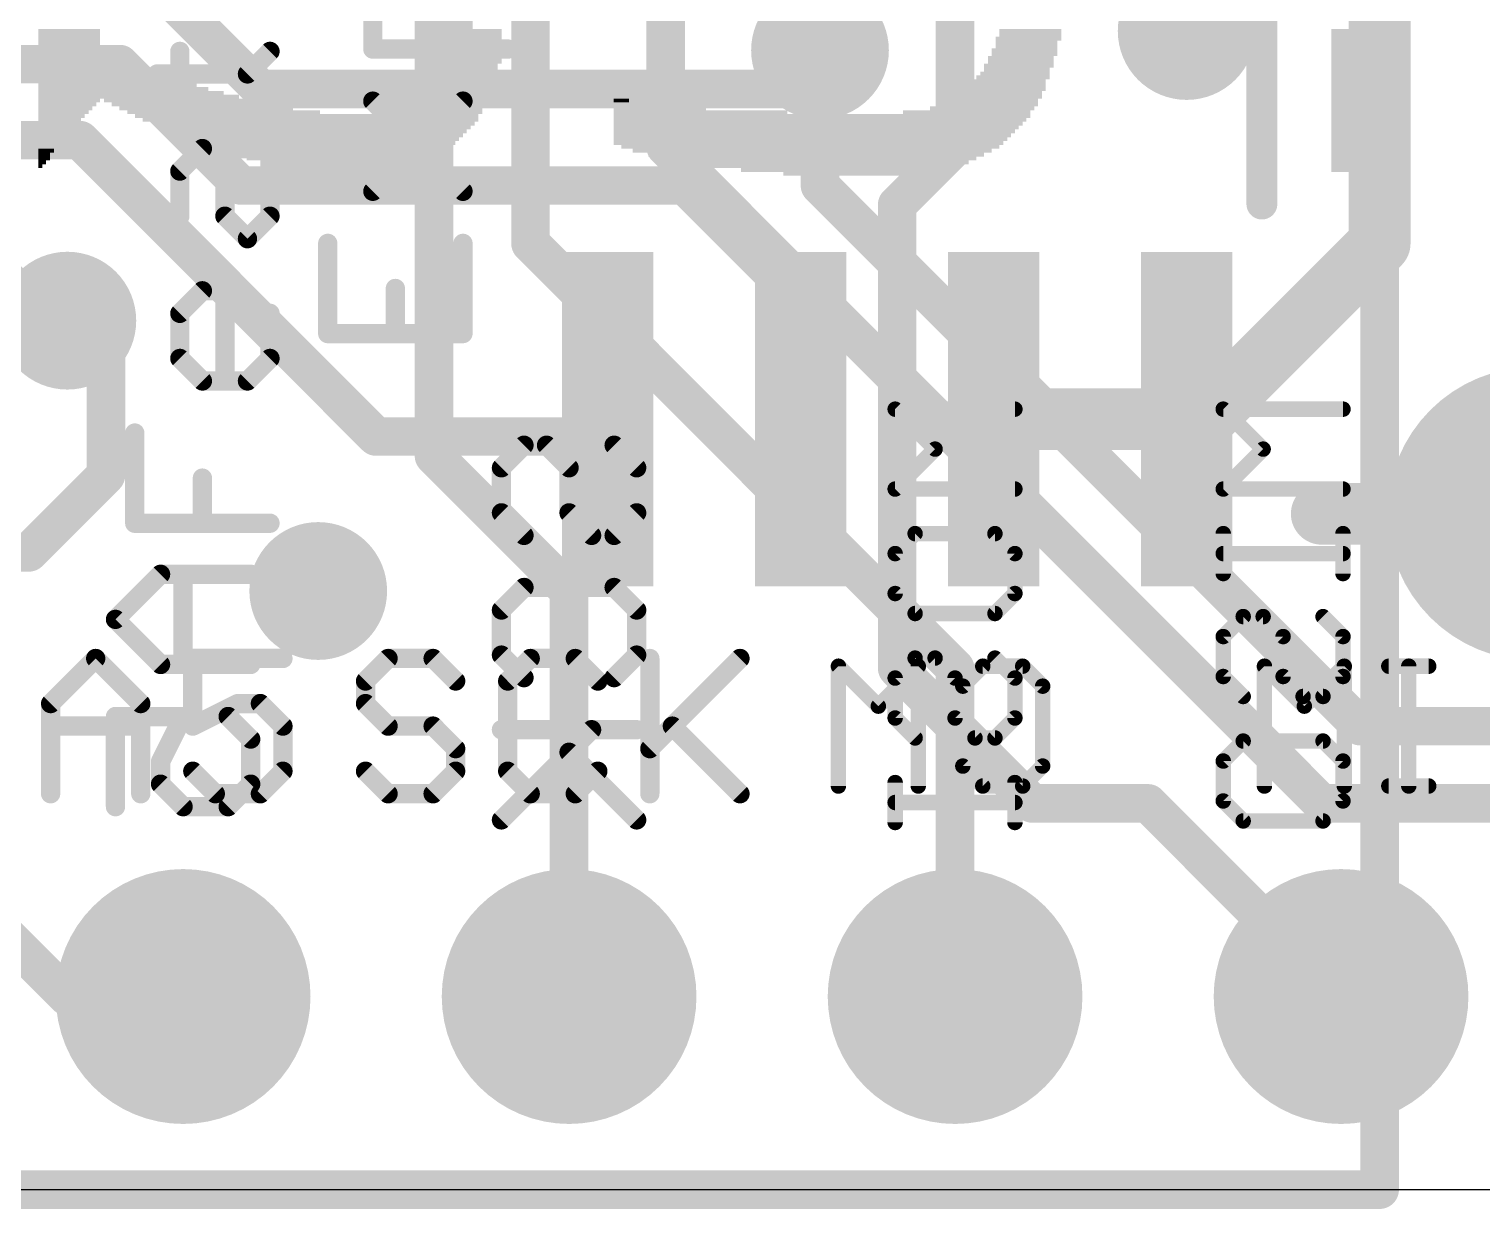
# Model space of a CAD drawing. Extents: x -0.1 to 50.8, y -0.1 to 23.
# Drawn here: x 28.2 to 37.76, y -0.13 to 7.63 of the extents above; entities that cross this region are included whole.
import ezdxf

# ---------------------------------------------------------------- set-up
doc = ezdxf.new("R2010")
doc.units = 0
for name, color, linetype in [('1', 12, 'CONTINUOUS'), ('16', 132, 'CONTINUOUS'), ('17', 110, 'CONTINUOUS'), ('18', 110, 'CONTINUOUS'), ('20', 53, 'CONTINUOUS'), ('21', 40, 'CONTINUOUS'), ('22', 6, 'CONTINUOUS')]:
    doc.layers.add(name, color=color, linetype=linetype)

# ---------------------------------------------------------------- blocks, each defined once
blk = doc.blocks.new('ROUNDP')
at = {"const_width": 0.5}
blk.add_lwpolyline([(0, -0.25, 1), (0, 0.25, 1), (0, -0.25)], format="xyb", dxfattribs=at)
blk = doc.blocks.new('RECT')
blk.add_solid([(-0.5, -0.5), (0.5, -0.5), (-0.5, 0.5), (0.5, 0.5)])
blk = doc.blocks.new('ROUNDV')
at = {"const_width": 0.5}
blk.add_lwpolyline([(0, -0.25, 1), (0, 0.25, 1), (0, -0.25)], format="xyb", dxfattribs=at)

msp = doc.modelspace()

# ---------------------------------------------------------------- linework, layer by layer
at = {"layer": '1'}
for points, const_width in [([(37.084, 0), (37.084, 22.86)], 0.254), ([(37.084, 6.223), (37.084, 16.764)], 0.4064), ([(34.29, 6.858), (34.29, 9.144)], 0.254), ([(29.055, 7.902), (29.718, 7.239)], 0.254), ([(33.147, 7.239), (33.401, 7.493)], 0.254), ([(27.605, 7.402), (28.793, 7.402)], 0.254), ([(28.793, 7.402), (29.591, 6.604)], 0.254), ([(29.718, 7.239), (33.147, 7.239)], 0.254), ([(27.605, 6.902), (28.531, 6.902)], 0.254), ([(28.531, 6.902), (30.48, 4.953)], 0.254), ([(33.909, 6.477), (34.29, 6.858)], 0.254), ([(29.591, 6.604), (32.512, 6.604)], 0.254), ([(32.512, 6.604), (33.147, 5.969)], 0.254), ([(33.909, 3.429), (33.909, 6.477)], 0.254), ([(35.928, 5.067), (37.084, 6.223)], 0.4064), ([(33.147, 5.969), (33.147, 5.194)], 0.254), ([(28.448, 5.715), (28.702, 5.461)], 0.254), ([(28.702, 5.461), (28.702, 4.699)], 0.254), ([(33.147, 5.194), (33.274, 5.067)], 0.254), ([(35.814, 5.067), (34.544, 5.067)], 0.4064), ([(35.814, 5.067), (35.928, 5.067)], 0.4064), ([(31.89, 4.953), (32.004, 5.067)], 0.254), ([(30.48, 4.953), (31.89, 4.953)], 0.254), ([(28.702, 4.699), (28.194, 4.191)], 0.254), ([(28.194, 4.191), (27.051, 4.191)], 0.254), ([(33.909, 3.429), (34.798, 2.54)], 0.254), ([(34.798, 2.54), (35.56, 2.54)], 0.254), ([(35.56, 2.54), (36.83, 1.27)], 0.254), ([(0, 0), (37.084, 0)], 0.254)]:
    msp.add_lwpolyline(points, dxfattribs=dict(at, const_width=const_width))
for points, const_width in [([(33.4459, 7.4481, 1), (33.3561, 7.5379)], 0.127), ([(28.8379, 7.4469, 1), (28.7481, 7.3571)], 0.127), ([(28.793, 7.3385, 1), (28.793, 7.4655)], 0.127), ([(29.718, 7.3025, 1), (29.718, 7.1755)], 0.127), ([(33.147, 7.1755, 1), (33.147, 7.3025)], 0.127), ([(29.6731, 7.1941, 1), (29.7629, 7.2839)], 0.127), ([(33.1021, 7.2839, 1), (33.1919, 7.1941)], 0.127), ([(28.5759, 6.9469, 1), (28.4861, 6.8571)], 0.127), ([(28.531, 6.8385, 1), (28.531, 6.9655)], 0.127), ([(34.3349, 6.8131, 1), (34.2451, 6.9029)], 0.127), ([(34.2265, 6.858, 1), (34.3535, 6.858)], 0.127), ([(29.591, 6.6675, 1), (29.591, 6.5405)], 0.127), ([(29.5461, 6.5591, 1), (29.6359, 6.6489)], 0.127), ([(32.5569, 6.6489, 1), (32.4671, 6.5591)], 0.127), ([(32.512, 6.5405, 1), (32.512, 6.6675)], 0.127), ([(33.9725, 6.477, 1), (33.8455, 6.477)], 0.127), ([(33.8641, 6.5219, 1), (33.9539, 6.4321)], 0.127), ([(37.1558, 6.1512, 1), (37.0122, 6.2948)], 0.2032), ([(36.9824, 6.223, 1), (37.1856, 6.223)], 0.2032), ([(33.2105, 5.969, 1), (33.0835, 5.969)], 0.127), ([(33.1021, 5.9241, 1), (33.1919, 6.0139)], 0.127), ([(28.4929, 5.7599, 1), (28.4031, 5.6701)], 0.127), ([(28.7655, 5.461, 1), (28.6385, 5.461)], 0.127), ([(28.6571, 5.4161, 1), (28.7469, 5.5059)], 0.127), ([(33.1919, 5.2389, 1), (33.1021, 5.1491)], 0.127), ([(34.544, 5.1686, 1), (34.544, 4.9654)], 0.2032), ([(35.814, 5.1686, 1), (35.814, 4.9654)], 0.2032), ([(35.814, 4.9654, 1), (35.814, 5.1686)], 0.2032), ([(35.928, 4.9654, 1), (35.928, 5.1686)], 0.2032), ([(32.0489, 5.0221, 1), (31.9591, 5.1119)], 0.127), ([(33.0835, 5.194, 1), (33.2105, 5.194)], 0.127), ([(33.2291, 5.0221, 1), (33.3189, 5.1119)], 0.127), ([(35.8562, 5.1388, 1), (35.9998, 4.9952)], 0.2032), ([(30.48, 5.0165, 1), (30.48, 4.8895)], 0.127), ([(31.89, 4.8895, 1), (31.89, 5.0165)], 0.127), ([(30.4351, 4.9081, 1), (30.5249, 4.9979)], 0.127), ([(31.8451, 4.9979, 1), (31.9349, 4.9081)], 0.127), ([(28.7469, 4.6541, 1), (28.6571, 4.7439)], 0.127), ([(28.6385, 4.699, 1), (28.7655, 4.699)], 0.127), ([(28.194, 4.1275, 1), (28.194, 4.2545)], 0.127), ([(28.1491, 4.2359, 1), (28.2389, 4.1461)], 0.127), ([(33.9539, 3.4739, 1), (33.8641, 3.3841)], 0.127), ([(33.8455, 3.429, 1), (33.9725, 3.429)], 0.127), ([(34.798, 2.6035, 1), (34.798, 2.4765)], 0.127), ([(34.7531, 2.4951, 1), (34.8429, 2.5849)], 0.127), ([(35.6049, 2.5849, 1), (35.5151, 2.4951)], 0.127), ([(35.56, 2.4765, 1), (35.56, 2.6035)], 0.127), ([(36.7851, 1.2251, 1), (36.8749, 1.3149)], 0.127), ([(37.084, -0.0635, 1), (37.084, 0.0635)], 0.127), ([(37.0205, 0, 1), (37.1475, 0)], 0.127)]:
    msp.add_lwpolyline(points, format="xyb", dxfattribs=dict(at, const_width=const_width))
at = {"layer": '16'}
for points, const_width in [([(37.084, 22.86), (37.084, 0)], 0.254), ([(31.496, 9.017), (31.496, 6.223)], 0.254), ([(30.861, 8.255), (30.861, 4.826)], 0.254), ([(32.385, 8.128), (32.385, 6.858)], 0.254), ([(33.401, 7.493), (33.401, 6.604)], 0.254), ([(32.385, 6.858), (36.703, 2.54)], 0.254), ([(33.401, 6.604), (36.957, 3.048)], 0.254), ([(27.559, 6.477), (28.321, 5.715)], 0.254), ([(31.496, 6.223), (34.29, 3.429)], 0.254), ([(28.321, 5.715), (28.448, 5.715)], 0.254), ([(30.861, 4.826), (31.75, 3.937)], 0.254), ([(36.703, 4.445), (38.1, 4.445)], 0.4064), ([(31.75, 3.937), (31.75, 1.27)], 0.254), ([(34.29, 3.429), (34.29, 1.27)], 0.254), ([(36.957, 3.048), (40.64, 3.048)], 0.254), ([(27.178, 2.54), (28.448, 1.27)], 0.254), ([(36.703, 2.54), (38.1, 2.54)], 0.254), ([(28.448, 1.27), (29.21, 1.27)], 0.254), ([(37.084, 0), (0, 0)], 0.254)]:
    msp.add_lwpolyline(points, dxfattribs=dict(at, const_width=const_width))
for points, const_width in [([(33.4645, 7.493, 1), (33.3375, 7.493)], 0.127), ([(32.4299, 6.9029, 1), (32.3401, 6.8131)], 0.127), ([(32.3215, 6.858, 1), (32.4485, 6.858)], 0.127), ([(33.4459, 6.6489, 1), (33.3561, 6.5591)], 0.127), ([(33.3375, 6.604, 1), (33.4645, 6.604)], 0.127), ([(31.5409, 6.2679, 1), (31.4511, 6.1781)], 0.127), ([(31.4325, 6.223, 1), (31.5595, 6.223)], 0.127), ([(28.321, 5.7785, 1), (28.321, 5.6515)], 0.127), ([(28.448, 5.6515, 1), (28.448, 5.7785)], 0.127), ([(28.2761, 5.6701, 1), (28.3659, 5.7599)], 0.127), ([(30.9059, 4.8709, 1), (30.8161, 4.7811)], 0.127), ([(30.7975, 4.826, 1), (30.9245, 4.826)], 0.127), ([(36.703, 4.5466, 1), (36.703, 4.3434)], 0.2032), ([(31.8135, 3.937, 1), (31.6865, 3.937)], 0.127), ([(31.7051, 3.8921, 1), (31.7949, 3.9819)], 0.127), ([(34.3535, 3.429, 1), (34.2265, 3.429)], 0.127), ([(34.2451, 3.3841, 1), (34.3349, 3.4739)], 0.127), ([(36.957, 3.1115, 1), (36.957, 2.9845)], 0.127), ([(36.9121, 3.0031, 1), (37.0019, 3.0929)], 0.127), ([(36.703, 2.6035, 1), (36.703, 2.4765)], 0.127), ([(36.6581, 2.4951, 1), (36.7479, 2.5849)], 0.127), ([(28.448, 1.3335, 1), (28.448, 1.2065)], 0.127), ([(28.4031, 1.2251, 1), (28.4929, 1.3149)], 0.127), ([(29.21, 1.2065, 1), (29.21, 1.3335)], 0.127), ([(31.6865, 1.27, 1), (31.8135, 1.27)], 0.127), ([(34.2265, 1.27, 1), (34.3535, 1.27)], 0.127), ([(37.084, -0.0635, 1), (37.084, 0.0635)], 0.127), ([(37.0205, 0, 1), (37.1475, 0)], 0.127)]:
    msp.add_lwpolyline(points, format="xyb", dxfattribs=dict(at, const_width=const_width))
at = {"layer": '20'}
msp.add_line((2.54, 0), (48.26, 0), dxfattribs=at)
at = {"layer": '21'}
for points, const_width in [([(31.509, 6.482), (31.509, 10.282)], 0.2032), ([(36.309, 10.282), (36.309, 6.482)], 0.2032), ([(30.4583, 7.5012), (30.4583, 7.9461)], 0.127), ([(31.0515, 7.9461), (31.0515, 7.5012)], 0.127), ([(31.3481, 7.5012), (30.4583, 7.5012)], 0.127), ([(29.1883, 7.1893), (29.1883, 7.4859)], 0.127), ([(29.6332, 7.3376), (29.7815, 7.4859)], 0.127), ([(29.04, 7.3376), (29.6332, 7.3376)], 0.127), ([(30.4583, 6.5657), (31.0515, 7.1588)], 0.127), ([(31.0515, 6.5657), (30.4583, 7.1588)], 0.127), ([(29.1883, 6.6987), (29.3366, 6.847)], 0.127), ([(29.3366, 6.847), (29.7815, 6.847)], 0.127), ([(29.4849, 6.4021), (29.4849, 6.847)], 0.127), ([(29.7815, 6.847), (29.7815, 6.4021)], 0.127), ([(29.1883, 6.4021), (29.1883, 6.6987)], 0.127), ([(29.6332, 6.2538), (29.4849, 6.4021)], 0.127), ([(29.7815, 6.4021), (29.6332, 6.2538)], 0.127), ([(30.1617, 6.2233), (30.1617, 5.6301)], 0.127), ([(31.0515, 5.6301), (31.0515, 6.2233)], 0.127), ([(29.1883, 5.7632), (29.3366, 5.9115)], 0.127), ([(29.3366, 5.9115), (29.4849, 5.9115)], 0.127), ([(29.4849, 5.9115), (29.4849, 5.3183)], 0.127), ([(30.6066, 5.6301), (30.6066, 5.9267)], 0.127), ([(29.1883, 5.4666), (29.1883, 5.7632)], 0.127), ([(29.7815, 5.7632), (29.7815, 5.4666)], 0.127), ([(30.1617, 5.6301), (31.0515, 5.6301)], 0.127), ([(29.3366, 5.3183), (29.1883, 5.4666)], 0.127), ([(29.7815, 5.4666), (29.6332, 5.3183)], 0.127), ([(29.6332, 5.3183), (29.3366, 5.3183)], 0.127), ([(28.8917, 4.3828), (28.8917, 4.976)], 0.127), ([(29.3366, 4.3828), (29.3366, 4.6794)], 0.127), ([(29.7815, 4.3828), (28.8917, 4.3828)], 0.127), ([(28.338, 3.1967), (28.6346, 3.4933)], 0.127), ([(28.6346, 3.4933), (28.9312, 3.1967)], 0.127), ([(29.8667, 3.4933), (29.2735, 3.4933)], 0.127), ([(29.2735, 3.4933), (29.2735, 3.0484)], 0.127), ([(30.5585, 3.4933), (30.4102, 3.345)], 0.127), ([(30.8551, 3.4933), (30.5585, 3.4933)], 0.127), ([(31.0034, 3.345), (30.8551, 3.4933)], 0.127), ([(31.494, 3.4933), (31.3457, 3.345)], 0.127), ([(31.7906, 3.4933), (31.494, 3.4933)], 0.127), ([(31.9389, 3.345), (31.7906, 3.4933)], 0.127), ([(32.2813, 3.4933), (32.2813, 2.6035)], 0.127), ([(32.2813, 2.9001), (32.8744, 3.4933)], 0.127), ([(33.5222, 2.6543), (33.5222, 3.4424)], 0.1016), ([(33.5222, 3.4424), (33.7849, 3.1797)], 0.1016), ([(33.7849, 3.1797), (34.0476, 3.4424)], 0.1016), ([(34.0476, 3.4424), (34.0476, 2.6543)], 0.1016), ([(34.4721, 3.4424), (34.3408, 3.311)], 0.1016), ([(34.7348, 3.4424), (34.4721, 3.4424)], 0.1016), ([(34.8662, 3.311), (34.7348, 3.4424)], 0.1016), ([(36.3257, 2.6543), (36.3257, 3.4424)], 0.1016), ([(36.3257, 3.4424), (36.5883, 3.1797)], 0.1016), ([(36.5883, 3.1797), (36.851, 3.4424)], 0.1016), ([(36.851, 3.4424), (36.851, 2.6543)], 0.1016), ([(37.1442, 3.4424), (37.4069, 3.4424)], 0.1016), ([(37.2756, 2.6543), (37.2756, 3.4424)], 0.1016), ([(30.4102, 3.345), (30.4102, 3.1967)], 0.127), ([(31.3457, 3.345), (31.3457, 2.7518)], 0.127), ([(34.3408, 3.311), (34.3408, 2.7856)], 0.1016), ([(34.8662, 2.7856), (34.8662, 3.311)], 0.1016), ([(28.338, 2.6035), (28.338, 3.1967)], 0.127), ([(28.9312, 3.1967), (28.9312, 2.6035)], 0.127), ([(29.2735, 3.0484), (29.5701, 3.1967)], 0.127), ([(29.5701, 3.1967), (29.7184, 3.1967)], 0.127), ([(29.7184, 3.1967), (29.8667, 3.0484)], 0.127), ([(30.4102, 3.1967), (30.5585, 3.0484)], 0.127), ([(28.338, 3.0484), (28.9312, 3.0484)], 0.127), ([(29.8667, 3.0484), (29.8667, 2.7518)], 0.127), ([(30.5585, 3.0484), (30.8551, 3.0484)], 0.127), ([(30.8551, 3.0484), (31.0034, 2.9001)], 0.127), ([(32.4295, 3.0484), (32.8744, 2.6035)], 0.127), ([(31.0034, 2.9001), (31.0034, 2.7518)], 0.127), ([(29.4218, 2.6035), (29.2735, 2.7518)], 0.127), ([(29.8667, 2.7518), (29.7184, 2.6035)], 0.127), ([(30.5585, 2.6035), (30.4102, 2.7518)], 0.127), ([(31.0034, 2.7518), (30.8551, 2.6035)], 0.127), ([(31.3457, 2.7518), (31.494, 2.6035)], 0.127), ([(31.7906, 2.6035), (31.9389, 2.7518)], 0.127), ([(34.3408, 2.7856), (34.4721, 2.6543)], 0.1016), ([(34.7348, 2.6543), (34.8662, 2.7856)], 0.1016), ([(34.4721, 2.6543), (34.7348, 2.6543)], 0.1016), ([(37.1442, 2.6543), (37.4069, 2.6543)], 0.1016), ([(29.7184, 2.6035), (29.4218, 2.6035)], 0.127), ([(30.8551, 2.6035), (30.5585, 2.6035)], 0.127), ([(31.494, 2.6035), (31.7906, 2.6035)], 0.127)]:
    msp.add_lwpolyline(points, dxfattribs=dict(at, const_width=const_width))
for points, const_width in [([(30.4583, 7.5329, 1), (30.4583, 7.4694)], 0.0635), ([(31.3481, 7.4694, 1), (31.3481, 7.5329)], 0.0635), ([(29.2201, 7.4859, 1), (29.1566, 7.4859)], 0.0635), ([(29.804, 7.4635, 1), (29.759, 7.5084)], 0.0635), ([(30.4266, 7.5012, 1), (30.4901, 7.5012)], 0.0635), ([(31.0198, 7.5012, 1), (31.0832, 7.5012)], 0.0635), ([(29.04, 7.3694, 1), (29.04, 7.3059)], 0.0635), ([(29.6108, 7.3601, 1), (29.6557, 7.3152)], 0.0635), ([(29.6332, 7.3059, 1), (29.6332, 7.3694)], 0.0635), ([(29.1566, 7.1893, 1), (29.2201, 7.1893)], 0.0635), ([(30.4808, 7.1813, 1), (30.4359, 7.1364)], 0.0635), ([(31.074, 7.1364, 1), (31.029, 7.1813)], 0.0635), ([(29.3366, 6.8787, 1), (29.3366, 6.8152)], 0.0635), ([(29.3591, 6.8245, 1), (29.3142, 6.8694)], 0.0635), ([(29.5167, 6.847, 1), (29.4532, 6.847)], 0.0635), ([(29.8133, 6.847, 1), (29.7498, 6.847)], 0.0635), ([(29.7815, 6.8152, 1), (29.7815, 6.8787)], 0.0635), ([(29.1659, 6.7212, 1), (29.2108, 6.6762)], 0.0635), ([(29.2201, 6.6987, 1), (29.1566, 6.6987)], 0.0635), ([(30.4359, 6.5881, 1), (30.4808, 6.5432)], 0.0635), ([(31.029, 6.5432, 1), (31.074, 6.5881)], 0.0635), ([(31.4582, 6.482, 1), (31.5598, 6.482)], 0.1016), ([(36.2582, 6.482, 1), (36.3598, 6.482)], 0.1016), ([(29.1566, 6.4021, 1), (29.2201, 6.4021)], 0.0635), ([(29.4532, 6.4021, 1), (29.5167, 6.4021)], 0.0635), ([(29.5074, 6.4246, 1), (29.4625, 6.3797)], 0.0635), ([(29.7498, 6.4021, 1), (29.8133, 6.4021)], 0.0635), ([(29.804, 6.3797, 1), (29.759, 6.4246)], 0.0635), ([(29.6108, 6.2763, 1), (29.6557, 6.2314)], 0.0635), ([(29.6108, 6.2314, 1), (29.6557, 6.2763)], 0.0635), ([(30.1935, 6.2233, 1), (30.13, 6.2233)], 0.0635), ([(31.0832, 6.2233, 1), (31.0198, 6.2233)], 0.0635), ([(29.3366, 5.9432, 1), (29.3366, 5.8797)], 0.0635), ([(29.3591, 5.889, 1), (29.3142, 5.9339)], 0.0635), ([(29.5167, 5.9115, 1), (29.4532, 5.9115)], 0.0635), ([(29.4849, 5.8797, 1), (29.4849, 5.9432)], 0.0635), ([(30.6384, 5.9267, 1), (30.5749, 5.9267)], 0.0635), ([(29.2201, 5.7632, 1), (29.1566, 5.7632)], 0.0635), ([(29.1659, 5.7856, 1), (29.2108, 5.7407)], 0.0635), ([(29.8133, 5.7632, 1), (29.7498, 5.7632)], 0.0635), ([(30.1617, 5.6619, 1), (30.1617, 5.5984)], 0.0635), ([(30.13, 5.6301, 1), (30.1935, 5.6301)], 0.0635), ([(30.5749, 5.6301, 1), (30.6384, 5.6301)], 0.0635), ([(31.0198, 5.6301, 1), (31.0832, 5.6301)], 0.0635), ([(31.0515, 5.5984, 1), (31.0515, 5.6619)], 0.0635), ([(29.2108, 5.489, 1), (29.1659, 5.4441)], 0.0635), ([(29.1566, 5.4666, 1), (29.2201, 5.4666)], 0.0635), ([(29.7498, 5.4666, 1), (29.8133, 5.4666)], 0.0635), ([(29.804, 5.4441, 1), (29.759, 5.489)], 0.0635), ([(29.3366, 5.3501, 1), (29.3366, 5.2866)], 0.0635), ([(29.3142, 5.2959, 1), (29.3591, 5.3408)], 0.0635), ([(29.6108, 5.3408, 1), (29.6557, 5.2959)], 0.0635), ([(29.6332, 5.2866, 1), (29.6332, 5.3501)], 0.0635), ([(29.4532, 5.3183, 1), (29.5167, 5.3183)], 0.0635), ([(28.9235, 4.976, 1), (28.86, 4.976)], 0.0635), ([(29.3684, 4.6794, 1), (29.3049, 4.6794)], 0.0635), ([(28.8917, 4.4145, 1), (28.8917, 4.351)], 0.0635), ([(28.86, 4.3828, 1), (28.9235, 4.3828)], 0.0635), ([(29.3049, 4.3828, 1), (29.3684, 4.3828)], 0.0635), ([(29.7815, 4.351, 1), (29.7815, 4.4145)], 0.0635), ([(28.657, 3.5157, 1), (28.6121, 3.4708)], 0.0635), ([(28.657, 3.4708, 1), (28.6121, 3.5157)], 0.0635), ([(29.2735, 3.525, 1), (29.2735, 3.4615)], 0.0635), ([(29.3053, 3.4933, 1), (29.2418, 3.4933)], 0.0635), ([(29.8667, 3.4615, 1), (29.8667, 3.525)], 0.0635), ([(30.5585, 3.525, 1), (30.5585, 3.4615)], 0.0635), ([(30.581, 3.4708, 1), (30.5361, 3.5157)], 0.0635), ([(30.8776, 3.5157, 1), (30.8326, 3.4708)], 0.0635), ([(30.8551, 3.4615, 1), (30.8551, 3.525)], 0.0635), ([(31.494, 3.525, 1), (31.494, 3.4615)], 0.0635), ([(31.5165, 3.4708, 1), (31.4716, 3.5157)], 0.0635), ([(31.8131, 3.5157, 1), (31.7682, 3.4708)], 0.0635), ([(31.7906, 3.4615, 1), (31.7906, 3.525)], 0.0635), ([(32.313, 3.4933, 1), (32.2495, 3.4933)], 0.0635), ([(32.8969, 3.4708, 1), (32.852, 3.5157)], 0.0635), ([(33.5476, 3.4424, 1), (33.4968, 3.4424)], 0.0508), ([(33.5402, 3.4603, 1), (33.5043, 3.4244)], 0.0508), ([(34.073, 3.4424, 1), (34.0222, 3.4424)], 0.0508), ([(34.0656, 3.4244, 1), (34.0296, 3.4603)], 0.0508), ([(34.4721, 3.4678, 1), (34.4721, 3.417)], 0.0508), ([(34.4901, 3.4244, 1), (34.4542, 3.4603)], 0.0508), ([(34.7528, 3.4603, 1), (34.7169, 3.4244)], 0.0508), ([(34.7348, 3.417, 1), (34.7348, 3.4678)], 0.0508), ([(36.3511, 3.4424, 1), (36.3003, 3.4424)], 0.0508), ([(36.3436, 3.4603, 1), (36.3077, 3.4244)], 0.0508), ([(36.8764, 3.4424, 1), (36.8256, 3.4424)], 0.0508), ([(36.869, 3.4244, 1), (36.8331, 3.4603)], 0.0508), ([(37.1442, 3.4678, 1), (37.1442, 3.417)], 0.0508), ([(37.301, 3.4424, 1), (37.2502, 3.4424)], 0.0508), ([(37.4069, 3.417, 1), (37.4069, 3.4678)], 0.0508), ([(30.442, 3.345, 1), (30.3785, 3.345)], 0.0635), ([(30.3878, 3.3674, 1), (30.4327, 3.3225)], 0.0635), ([(30.9809, 3.3225, 1), (31.0258, 3.3674)], 0.0635), ([(31.3775, 3.345, 1), (31.314, 3.345)], 0.0635), ([(31.3233, 3.3674, 1), (31.3682, 3.3225)], 0.0635), ([(31.9165, 3.3225, 1), (31.9614, 3.3674)], 0.0635), ([(34.3662, 3.311, 1), (34.3154, 3.311)], 0.0508), ([(34.3228, 3.329, 1), (34.3588, 3.2931)], 0.0508), ([(34.8916, 3.311, 1), (34.8408, 3.311)], 0.0508), ([(34.8482, 3.2931, 1), (34.8841, 3.329)], 0.0508), ([(28.3697, 3.1967, 1), (28.3062, 3.1967)], 0.0635), ([(28.3155, 3.2191, 1), (28.3604, 3.1742)], 0.0635), ([(28.9629, 3.1967, 1), (28.8994, 3.1967)], 0.0635), ([(28.9087, 3.1742, 1), (28.9536, 3.2191)], 0.0635), ([(29.5701, 3.2284, 1), (29.5701, 3.1649)], 0.0635), ([(29.5843, 3.1683, 1), (29.5559, 3.2251)], 0.0635), ([(29.7408, 3.2191, 1), (29.6959, 3.1742)], 0.0635), ([(29.7184, 3.1649, 1), (29.7184, 3.2284)], 0.0635), ([(30.4327, 3.2191, 1), (30.3878, 3.1742)], 0.0635), ([(30.3785, 3.1967, 1), (30.442, 3.1967)], 0.0635), ([(33.767, 3.1976, 1), (33.8029, 3.1617)], 0.0508), ([(33.767, 3.1617, 1), (33.8029, 3.1976)], 0.0508), ([(36.5704, 3.1976, 1), (36.6063, 3.1617)], 0.0508), ([(36.5704, 3.1617, 1), (36.6063, 3.1976)], 0.0508), ([(28.338, 3.0801, 1), (28.338, 3.0166)], 0.0635), ([(28.9312, 3.0166, 1), (28.9312, 3.0801)], 0.0635), ([(29.2593, 3.0768, 1), (29.2877, 3.02)], 0.0635), ([(29.2418, 3.0484, 1), (29.3053, 3.0484)], 0.0635), ([(29.8984, 3.0484, 1), (29.8349, 3.0484)], 0.0635), ([(29.8442, 3.0259, 1), (29.8891, 3.0708)], 0.0635), ([(30.5585, 3.0801, 1), (30.5585, 3.0166)], 0.0635), ([(30.5361, 3.0259, 1), (30.581, 3.0708)], 0.0635), ([(30.8776, 3.0708, 1), (30.8326, 3.0259)], 0.0635), ([(30.8551, 3.0166, 1), (30.8551, 3.0801)], 0.0635), ([(32.452, 3.0708, 1), (32.4071, 3.0259)], 0.0635), ([(31.0351, 2.9001, 1), (30.9716, 2.9001)], 0.0635), ([(30.9809, 2.8776, 1), (31.0258, 2.9225)], 0.0635), ([(32.2588, 2.9225, 1), (32.3037, 2.8776)], 0.0635), ([(29.296, 2.7742, 1), (29.251, 2.7293)], 0.0635), ([(29.8349, 2.7518, 1), (29.8984, 2.7518)], 0.0635), ([(29.8891, 2.7293, 1), (29.8442, 2.7742)], 0.0635), ([(30.4327, 2.7742, 1), (30.3878, 2.7293)], 0.0635), ([(30.9716, 2.7518, 1), (31.0351, 2.7518)], 0.0635), ([(31.0258, 2.7293, 1), (30.9809, 2.7742)], 0.0635), ([(31.3682, 2.7742, 1), (31.3233, 2.7293)], 0.0635), ([(31.314, 2.7518, 1), (31.3775, 2.7518)], 0.0635), ([(31.9614, 2.7293, 1), (31.9165, 2.7742)], 0.0635), ([(34.3588, 2.8036, 1), (34.3228, 2.7677)], 0.0508), ([(34.3154, 2.7856, 1), (34.3662, 2.7856)], 0.0508), ([(34.8408, 2.7856, 1), (34.8916, 2.7856)], 0.0508), ([(34.8841, 2.7677, 1), (34.8482, 2.8036)], 0.0508), ([(33.4968, 2.6543, 1), (33.5476, 2.6543)], 0.0508), ([(34.0222, 2.6543, 1), (34.073, 2.6543)], 0.0508), ([(34.4721, 2.6797, 1), (34.4721, 2.6289)], 0.0508), ([(34.4542, 2.6363, 1), (34.4901, 2.6723)], 0.0508), ([(34.7169, 2.6723, 1), (34.7528, 2.6363)], 0.0508), ([(34.7348, 2.6289, 1), (34.7348, 2.6797)], 0.0508), ([(36.3003, 2.6543, 1), (36.3511, 2.6543)], 0.0508), ([(36.8256, 2.6543, 1), (36.8764, 2.6543)], 0.0508), ([(37.1442, 2.6797, 1), (37.1442, 2.6289)], 0.0508), ([(37.2502, 2.6543, 1), (37.301, 2.6543)], 0.0508), ([(37.4069, 2.6289, 1), (37.4069, 2.6797)], 0.0508), ([(28.3062, 2.6035, 1), (28.3697, 2.6035)], 0.0635), ([(28.8994, 2.6035, 1), (28.9629, 2.6035)], 0.0635), ([(29.4218, 2.6353, 1), (29.4218, 2.5717)], 0.0635), ([(29.3993, 2.581, 1), (29.4442, 2.626)], 0.0635), ([(29.6959, 2.626, 1), (29.7408, 2.581)], 0.0635), ([(29.7184, 2.5717, 1), (29.7184, 2.6353)], 0.0635), ([(30.5585, 2.6353, 1), (30.5585, 2.5717)], 0.0635), ([(30.5361, 2.581, 1), (30.581, 2.626)], 0.0635), ([(30.8326, 2.626, 1), (30.8776, 2.581)], 0.0635), ([(30.8551, 2.5717, 1), (30.8551, 2.6353)], 0.0635), ([(31.494, 2.6353, 1), (31.494, 2.5717)], 0.0635), ([(31.4716, 2.581, 1), (31.5165, 2.626)], 0.0635), ([(31.7682, 2.626, 1), (31.8131, 2.581)], 0.0635), ([(31.7906, 2.5717, 1), (31.7906, 2.6353)], 0.0635), ([(32.2495, 2.6035, 1), (32.313, 2.6035)], 0.0635), ([(32.852, 2.581, 1), (32.8969, 2.626)], 0.0635)]:
    msp.add_lwpolyline(points, format="xyb", dxfattribs=dict(at, const_width=const_width))
at = {"layer": '22'}
for points, const_width in [([(34.6837, 5.1329), (33.8956, 5.1329)], 0.1016), ([(33.8956, 5.1329), (34.1583, 4.8702)], 0.1016), ([(36.8427, 5.1329), (36.0546, 5.1329)], 0.1016), ([(36.0546, 5.1329), (36.3173, 4.8702)], 0.1016), ([(31.3047, 4.7475), (31.453, 4.8958)], 0.127), ([(31.453, 4.8958), (31.6013, 4.8958)], 0.127), ([(31.6013, 4.8958), (31.7496, 4.7475)], 0.127), ([(32.1945, 4.7475), (32.0462, 4.8958)], 0.127), ([(34.1583, 4.8702), (33.8956, 4.6075)], 0.1016), ([(36.3173, 4.8702), (36.0546, 4.6075)], 0.1016), ([(31.3047, 4.4509), (31.3047, 4.7475)], 0.127), ([(31.7496, 4.7475), (31.7496, 4.4509)], 0.127), ([(32.1945, 4.4509), (32.1945, 4.7475)], 0.127), ([(33.8956, 4.6075), (34.6837, 4.6075)], 0.1016), ([(36.0546, 4.6075), (36.8427, 4.6075)], 0.1016), ([(31.453, 4.3026), (31.3047, 4.4509)], 0.127), ([(31.7496, 4.4509), (31.8979, 4.3026)], 0.127), ([(32.0462, 4.3026), (32.1945, 4.4509)], 0.127), ([(31.8979, 4.3026), (32.0462, 4.3026)], 0.127), ([(33.8956, 4.183), (34.027, 4.3144)], 0.1016), ([(34.027, 4.3144), (34.5524, 4.3144)], 0.1016), ([(34.5524, 4.3144), (34.6837, 4.183)], 0.1016), ([(36.0546, 4.3144), (36.0546, 4.0517)], 0.1016), ([(36.8427, 4.3144), (36.8427, 4.0517)], 0.1016), ([(33.8956, 3.9203), (33.8956, 4.183)], 0.1016), ([(34.6837, 4.183), (34.6837, 3.9203)], 0.1016), ([(36.8427, 4.183), (36.0546, 4.183)], 0.1016), ([(29.0613, 4.047), (28.7647, 3.7504)], 0.127), ([(29.6545, 4.047), (29.0613, 4.047)], 0.127), ([(29.2096, 4.047), (29.2096, 3.4538)], 0.127), ([(31.3047, 3.812), (31.453, 3.9603)], 0.127), ([(31.453, 3.9603), (32.0462, 3.9603)], 0.127), ([(32.0462, 3.9603), (32.1945, 3.812)], 0.127), ([(34.027, 3.789), (33.8956, 3.9203)], 0.1016), ([(34.6837, 3.9203), (34.5524, 3.789)], 0.1016), ([(31.3047, 3.5154), (31.3047, 3.812)], 0.127), ([(32.1945, 3.812), (32.1945, 3.5154)], 0.127), ([(34.5524, 3.789), (34.027, 3.789)], 0.1016), ([(28.7647, 3.7504), (29.0613, 3.4538)], 0.127), ([(36.0546, 3.6373), (36.186, 3.7686)], 0.1016), ([(36.186, 3.7686), (36.3173, 3.7686)], 0.1016), ([(36.3173, 3.7686), (36.4487, 3.6373)], 0.1016), ([(36.8427, 3.6373), (36.7114, 3.7686)], 0.1016), ([(36.0546, 3.3746), (36.0546, 3.6373)], 0.1016), ([(36.4487, 3.6373), (36.4487, 3.3746)], 0.1016), ([(36.8427, 3.3746), (36.8427, 3.6373)], 0.1016), ([(31.453, 3.3671), (31.3047, 3.5154)], 0.127), ([(32.1945, 3.5154), (32.0462, 3.3671)], 0.127), ([(33.8956, 3.3644), (34.027, 3.4958)], 0.1016), ([(34.027, 3.4958), (34.1583, 3.4958)], 0.1016), ([(34.1583, 3.4958), (34.2897, 3.3644)], 0.1016), ([(34.6837, 3.3644), (34.5524, 3.4958)], 0.1016), ([(29.0613, 3.4538), (29.6545, 3.4538)], 0.127), ([(33.8956, 3.1017), (33.8956, 3.3644)], 0.1016), ([(34.2897, 3.3644), (34.2897, 3.1017)], 0.1016), ([(34.6837, 3.1017), (34.6837, 3.3644)], 0.1016), ([(36.186, 3.2433), (36.0546, 3.3746)], 0.1016), ([(36.4487, 3.3746), (36.58, 3.2433)], 0.1016), ([(36.7114, 3.2433), (36.8427, 3.3746)], 0.1016), ([(36.58, 3.2433), (36.7114, 3.2433)], 0.1016), ([(28.7647, 2.5183), (28.7647, 3.1115)], 0.127), ([(28.7647, 3.1115), (29.2096, 3.1115)], 0.127), ([(29.2096, 3.1115), (29.0613, 2.8149)], 0.127), ([(29.6545, 2.9632), (29.5062, 3.1115)], 0.127), ([(31.3047, 3.0247), (32.1945, 3.0247)], 0.127), ([(31.8979, 3.0247), (31.3047, 2.4316)], 0.127), ([(34.027, 2.9704), (33.8956, 3.1017)], 0.1016), ([(34.2897, 3.1017), (34.421, 2.9704)], 0.1016), ([(34.5524, 2.9704), (34.6837, 3.1017)], 0.1016), ([(29.6545, 2.6666), (29.6545, 2.9632)], 0.127), ([(34.421, 2.9704), (34.5524, 2.9704)], 0.1016), ([(36.0546, 2.8187), (36.186, 2.9501)], 0.1016), ([(36.186, 2.9501), (36.7114, 2.9501)], 0.1016), ([(36.7114, 2.9501), (36.8427, 2.8187)], 0.1016), ([(29.0613, 2.8149), (29.0613, 2.6666)], 0.127), ([(31.7496, 2.8765), (32.1945, 2.4316)], 0.127), ([(36.0546, 2.556), (36.0546, 2.8187)], 0.1016), ([(36.8427, 2.8187), (36.8427, 2.556)], 0.1016), ([(29.0613, 2.6666), (29.2096, 2.5183)], 0.127), ([(29.5062, 2.5183), (29.6545, 2.6666)], 0.127), ([(33.8956, 2.6772), (33.8956, 2.4145)], 0.1016), ([(34.6837, 2.6772), (34.6837, 2.4145)], 0.1016), ([(29.2096, 2.5183), (29.5062, 2.5183)], 0.127), ([(34.6837, 2.5459), (33.8956, 2.5459)], 0.1016), ([(36.186, 2.4247), (36.0546, 2.556)], 0.1016), ([(36.8427, 2.556), (36.7114, 2.4247)], 0.1016), ([(36.7114, 2.4247), (36.186, 2.4247)], 0.1016)]:
    msp.add_lwpolyline(points, dxfattribs=dict(at, const_width=const_width))
for points, const_width in [([(33.8956, 5.1583, 1), (33.8956, 5.1075)], 0.0508), ([(33.9136, 5.1509, 1), (33.8777, 5.115)], 0.0508), ([(34.6837, 5.1075, 1), (34.6837, 5.1583)], 0.0508), ([(36.0546, 5.1583, 1), (36.0546, 5.1075)], 0.0508), ([(36.0726, 5.1509, 1), (36.0367, 5.115)], 0.0508), ([(36.8427, 5.1075, 1), (36.8427, 5.1583)], 0.0508), ([(31.453, 4.9275, 1), (31.453, 4.864)], 0.0635), ([(31.4755, 4.8733, 1), (31.4306, 4.9182)], 0.0635), ([(31.6238, 4.9182, 1), (31.5789, 4.8733)], 0.0635), ([(31.6013, 4.864, 1), (31.6013, 4.9275)], 0.0635), ([(32.0687, 4.9182, 1), (32.0238, 4.8733)], 0.0635), ([(34.1763, 4.8523, 1), (34.1404, 4.8882)], 0.0508), ([(34.1404, 4.8523, 1), (34.1763, 4.8882)], 0.0508), ([(36.3353, 4.8523, 1), (36.2994, 4.8882)], 0.0508), ([(36.2994, 4.8523, 1), (36.3353, 4.8882)], 0.0508), ([(31.3365, 4.7475, 1), (31.273, 4.7475)], 0.0635), ([(31.2823, 4.7699, 1), (31.3272, 4.725)], 0.0635), ([(31.7814, 4.7475, 1), (31.7179, 4.7475)], 0.0635), ([(31.7272, 4.725, 1), (31.7721, 4.7699)], 0.0635), ([(32.2263, 4.7475, 1), (32.1628, 4.7475)], 0.0635), ([(32.172, 4.725, 1), (32.217, 4.7699)], 0.0635), ([(33.8956, 4.6329, 1), (33.8956, 4.5821)], 0.0508), ([(33.8777, 4.6255, 1), (33.9136, 4.5896)], 0.0508), ([(34.6837, 4.5821, 1), (34.6837, 4.6329)], 0.0508), ([(36.0546, 4.6329, 1), (36.0546, 4.5821)], 0.0508), ([(36.0367, 4.6255, 1), (36.0726, 4.5896)], 0.0508), ([(36.8427, 4.5821, 1), (36.8427, 4.6329)], 0.0508), ([(31.3272, 4.4734, 1), (31.2823, 4.4284)], 0.0635), ([(31.7721, 4.4734, 1), (31.7272, 4.4284)], 0.0635), ([(32.217, 4.4284, 1), (32.172, 4.4734)], 0.0635), ([(31.273, 4.4509, 1), (31.3365, 4.4509)], 0.0635), ([(31.7179, 4.4509, 1), (31.7814, 4.4509)], 0.0635), ([(32.1628, 4.4509, 1), (32.2263, 4.4509)], 0.0635), ([(31.4306, 4.2802, 1), (31.4755, 4.3251)], 0.0635), ([(31.8979, 4.3344, 1), (31.8979, 4.2709)], 0.0635), ([(31.8755, 4.2802, 1), (31.9204, 4.3251)], 0.0635), ([(32.0238, 4.3251, 1), (32.0687, 4.2802)], 0.0635), ([(32.0462, 4.2709, 1), (32.0462, 4.3344)], 0.0635), ([(34.027, 4.3398, 1), (34.027, 4.2889)], 0.0508), ([(34.0449, 4.2964, 1), (34.009, 4.3323)], 0.0508), ([(34.5703, 4.3323, 1), (34.5344, 4.2964)], 0.0508), ([(34.5524, 4.2889, 1), (34.5524, 4.3398)], 0.0508), ([(36.08, 4.3144, 1), (36.0292, 4.3144)], 0.0508), ([(36.8681, 4.3144, 1), (36.8173, 4.3144)], 0.0508), ([(33.921, 4.183, 1), (33.8702, 4.183)], 0.0508), ([(33.8777, 4.201, 1), (33.9136, 4.165)], 0.0508), ([(34.7091, 4.183, 1), (34.6583, 4.183)], 0.0508), ([(34.6657, 4.165, 1), (34.7017, 4.201)], 0.0508), ([(36.0546, 4.2084, 1), (36.0546, 4.1576)], 0.0508), ([(36.8427, 4.1576, 1), (36.8427, 4.2084)], 0.0508), ([(29.0613, 4.0788, 1), (29.0613, 4.0153)], 0.0635), ([(29.0838, 4.0246, 1), (29.0389, 4.0695)], 0.0635), ([(29.2414, 4.047, 1), (29.1779, 4.047)], 0.0635), ([(29.6545, 4.0153, 1), (29.6545, 4.0788)], 0.0635), ([(31.453, 3.992, 1), (31.453, 3.9285)], 0.0635), ([(31.4755, 3.9378, 1), (31.4306, 3.9827)], 0.0635), ([(32.0687, 3.9827, 1), (32.0238, 3.9378)], 0.0635), ([(32.0462, 3.9285, 1), (32.0462, 3.992)], 0.0635), ([(36.0292, 4.0517, 1), (36.08, 4.0517)], 0.0508), ([(36.8173, 4.0517, 1), (36.8681, 4.0517)], 0.0508), ([(33.8702, 3.9203, 1), (33.921, 3.9203)], 0.0508), ([(33.9136, 3.9383, 1), (33.8777, 3.9024)], 0.0508), ([(34.6583, 3.9203, 1), (34.7091, 3.9203)], 0.0508), ([(34.7017, 3.9024, 1), (34.6657, 3.9383)], 0.0508), ([(31.3365, 3.812, 1), (31.273, 3.812)], 0.0635), ([(31.2823, 3.8344, 1), (31.3272, 3.7895)], 0.0635), ([(32.2263, 3.812, 1), (32.1628, 3.812)], 0.0635), ([(32.172, 3.7895, 1), (32.217, 3.8344)], 0.0635), ([(34.027, 3.8144, 1), (34.027, 3.7636)], 0.0508), ([(34.009, 3.771, 1), (34.0449, 3.8069)], 0.0508), ([(34.5344, 3.8069, 1), (34.5703, 3.771)], 0.0508), ([(34.5524, 3.7636, 1), (34.5524, 3.8144)], 0.0508), ([(28.7872, 3.7729, 1), (28.7423, 3.728)], 0.0635), ([(28.7423, 3.7729, 1), (28.7872, 3.728)], 0.0635), ([(36.186, 3.794, 1), (36.186, 3.7432)], 0.0508), ([(36.2039, 3.7507, 1), (36.168, 3.7866)], 0.0508), ([(36.3353, 3.7866, 1), (36.2994, 3.7507)], 0.0508), ([(36.3173, 3.7432, 1), (36.3173, 3.794)], 0.0508), ([(36.7293, 3.7866, 1), (36.6934, 3.7507)], 0.0508), ([(36.08, 3.6373, 1), (36.0292, 3.6373)], 0.0508), ([(36.0367, 3.6552, 1), (36.0726, 3.6193)], 0.0508), ([(36.4741, 3.6373, 1), (36.4233, 3.6373)], 0.0508), ([(36.4307, 3.6193, 1), (36.4666, 3.6552)], 0.0508), ([(36.8681, 3.6373, 1), (36.8173, 3.6373)], 0.0508), ([(36.8247, 3.6193, 1), (36.8607, 3.6552)], 0.0508), ([(31.273, 3.5154, 1), (31.3365, 3.5154)], 0.0635), ([(31.3272, 3.5378, 1), (31.2823, 3.4929)], 0.0635), ([(32.1628, 3.5154, 1), (32.2263, 3.5154)], 0.0635), ([(32.217, 3.4929, 1), (32.172, 3.5378)], 0.0635), ([(34.027, 3.5212, 1), (34.027, 3.4704)], 0.0508), ([(34.0449, 3.4778, 1), (34.009, 3.5137)], 0.0508), ([(34.1763, 3.5137, 1), (34.1404, 3.4778)], 0.0508), ([(34.1583, 3.4704, 1), (34.1583, 3.5212)], 0.0508), ([(34.5703, 3.5137, 1), (34.5344, 3.4778)], 0.0508), ([(29.0613, 3.4856, 1), (29.0613, 3.4221)], 0.0635), ([(29.0389, 3.4314, 1), (29.0838, 3.4763)], 0.0635), ([(29.1779, 3.4538, 1), (29.2414, 3.4538)], 0.0635), ([(29.6545, 3.4221, 1), (29.6545, 3.4856)], 0.0635), ([(31.4306, 3.3446, 1), (31.4755, 3.3895)], 0.0635), ([(32.0238, 3.3895, 1), (32.0687, 3.3446)], 0.0635), ([(33.921, 3.3644, 1), (33.8702, 3.3644)], 0.0508), ([(33.8777, 3.3824, 1), (33.9136, 3.3465)], 0.0508), ([(34.3151, 3.3644, 1), (34.2643, 3.3644)], 0.0508), ([(34.2717, 3.3465, 1), (34.3076, 3.3824)], 0.0508), ([(34.7091, 3.3644, 1), (34.6583, 3.3644)], 0.0508), ([(34.6657, 3.3465, 1), (34.7017, 3.3824)], 0.0508), ([(36.0726, 3.3926, 1), (36.0367, 3.3566)], 0.0508), ([(36.0292, 3.3746, 1), (36.08, 3.3746)], 0.0508), ([(36.4666, 3.3926, 1), (36.4307, 3.3566)], 0.0508), ([(36.4233, 3.3746, 1), (36.4741, 3.3746)], 0.0508), ([(36.8173, 3.3746, 1), (36.8681, 3.3746)], 0.0508), ([(36.8607, 3.3566, 1), (36.8247, 3.3926)], 0.0508), ([(36.168, 3.2253, 1), (36.2039, 3.2612)], 0.0508), ([(36.58, 3.2687, 1), (36.58, 3.2179)], 0.0508), ([(36.562, 3.2253, 1), (36.598, 3.2612)], 0.0508), ([(36.6934, 3.2612, 1), (36.7293, 3.2253)], 0.0508), ([(36.7114, 3.2179, 1), (36.7114, 3.2687)], 0.0508), ([(28.7647, 3.1433, 1), (28.7647, 3.0797)], 0.0635), ([(28.7965, 3.1115, 1), (28.733, 3.1115)], 0.0635), ([(29.238, 3.0973, 1), (29.1812, 3.1257)], 0.0635), ([(29.2096, 3.0797, 1), (29.2096, 3.1433)], 0.0635), ([(29.5287, 3.134, 1), (29.4838, 3.089)], 0.0635), ([(31.3047, 3.0565, 1), (31.3047, 2.993)], 0.0635), ([(31.9204, 3.0023, 1), (31.8755, 3.0472)], 0.0635), ([(32.1945, 2.993, 1), (32.1945, 3.0565)], 0.0635), ([(33.8702, 3.1017, 1), (33.921, 3.1017)], 0.0508), ([(33.9136, 3.1197, 1), (33.8777, 3.0838)], 0.0508), ([(34.3076, 3.1197, 1), (34.2717, 3.0838)], 0.0508), ([(34.2643, 3.1017, 1), (34.3151, 3.1017)], 0.0508), ([(34.6583, 3.1017, 1), (34.7091, 3.1017)], 0.0508), ([(34.7017, 3.0838, 1), (34.6657, 3.1197)], 0.0508), ([(29.6863, 2.9632, 1), (29.6228, 2.9632)], 0.0635), ([(29.632, 2.9408, 1), (29.677, 2.9857)], 0.0635), ([(34.009, 2.9524, 1), (34.0449, 2.9884)], 0.0508), ([(34.421, 2.9958, 1), (34.421, 2.945)], 0.0508), ([(34.403, 2.9524, 1), (34.439, 2.9884)], 0.0508), ([(34.5344, 2.9884, 1), (34.5703, 2.9524)], 0.0508), ([(34.5524, 2.945, 1), (34.5524, 2.9958)], 0.0508), ([(36.186, 2.9755, 1), (36.186, 2.9247)], 0.0508), ([(36.2039, 2.9321, 1), (36.168, 2.968)], 0.0508), ([(36.7293, 2.968, 1), (36.6934, 2.9321)], 0.0508), ([(36.7114, 2.9247, 1), (36.7114, 2.9755)], 0.0508), ([(29.0931, 2.8149, 1), (29.0296, 2.8149)], 0.0635), ([(31.7721, 2.8989, 1), (31.7272, 2.854)], 0.0635), ([(36.08, 2.8187, 1), (36.0292, 2.8187)], 0.0508), ([(36.8681, 2.8187, 1), (36.8173, 2.8187)], 0.0508), ([(29.0329, 2.8291, 1), (29.0897, 2.8007)], 0.0635), ([(36.0367, 2.8367, 1), (36.0726, 2.8007)], 0.0508), ([(36.8247, 2.8007, 1), (36.8607, 2.8367)], 0.0508), ([(29.0296, 2.6666, 1), (29.0931, 2.6666)], 0.0635), ([(29.0838, 2.6891, 1), (29.0389, 2.6442)], 0.0635), ([(29.6228, 2.6666, 1), (29.6863, 2.6666)], 0.0635), ([(29.677, 2.6442, 1), (29.632, 2.6891)], 0.0635), ([(33.921, 2.6772, 1), (33.8702, 2.6772)], 0.0508), ([(34.7091, 2.6772, 1), (34.6583, 2.6772)], 0.0508), ([(29.2096, 2.5501, 1), (29.2096, 2.4866)], 0.0635), ([(29.5062, 2.4866, 1), (29.5062, 2.5501)], 0.0635), ([(33.8956, 2.5713, 1), (33.8956, 2.5205)], 0.0508), ([(34.6837, 2.5205, 1), (34.6837, 2.5713)], 0.0508), ([(36.0726, 2.574, 1), (36.0367, 2.5381)], 0.0508), ([(36.8607, 2.5381, 1), (36.8247, 2.574)], 0.0508), ([(28.733, 2.5183, 1), (28.7965, 2.5183)], 0.0635), ([(29.1872, 2.4959, 1), (29.2321, 2.5408)], 0.0635), ([(29.4838, 2.5408, 1), (29.5287, 2.4959)], 0.0635), ([(36.0292, 2.556, 1), (36.08, 2.556)], 0.0508), ([(36.8173, 2.556, 1), (36.8681, 2.556)], 0.0508), ([(31.2823, 2.454, 1), (31.3272, 2.4091)], 0.0635), ([(32.172, 2.4091, 1), (32.217, 2.454)], 0.0635), ([(33.8702, 2.4145, 1), (33.921, 2.4145)], 0.0508), ([(34.6583, 2.4145, 1), (34.7091, 2.4145)], 0.0508), ([(36.186, 2.4501, 1), (36.186, 2.3993)], 0.0508), ([(36.168, 2.4067, 1), (36.2039, 2.4426)], 0.0508), ([(36.6934, 2.4426, 1), (36.7293, 2.4067)], 0.0508), ([(36.7114, 2.3993, 1), (36.7114, 2.4501)], 0.0508)]:
    msp.add_lwpolyline(points, format="xyb", dxfattribs=dict(at, const_width=const_width))

# ---------------------------------------------------------------- block references
at = {"layer": '1', "xscale": 0.6, "yscale": 2.2, "rotation": 180}
for p in [(32.004, 5.067), (33.274, 5.067), (34.544, 5.067), (35.814, 5.067)]:
    msp.add_blockref('RECT', p, dxfattribs=at)
at = {"layer": '17', "xscale": 1.6764, "yscale": 1.6764, "rotation": 270}
for p in [(29.21, 1.27), (29.21, 1.27), (31.75, 1.27), (31.75, 1.27), (34.29, 1.27), (34.29, 1.27), (36.83, 1.27), (36.83, 1.27)]:
    msp.add_blockref('ROUNDP', p, dxfattribs=at)
at = {"layer": '18'}
for p, xscale, yscale in [((35.814, 7.62), 0.9064, 0.9064), ((35.814, 7.62), 0.9064, 0.9064), ((33.401, 7.493), 0.9064, 0.9064), ((33.401, 7.493), 0.9064, 0.9064), ((28.448, 5.715), 0.9064, 0.9064), ((28.448, 5.715), 0.9064, 0.9064), ((38.1, 4.445), 1.9304, 1.9304), ((38.1, 4.445), 1.9304, 1.9304), ((30.099, 3.937), 0.9064, 0.9064), ((30.099, 3.937), 0.9064, 0.9064)]:
    msp.add_blockref('ROUNDV', p, dxfattribs=dict(at, xscale=xscale, yscale=yscale))
at = {"layer": '22', "yscale": 0.0254, "rotation": 180}
for p, xscale in [((28.4607, 7.62), 0.4064), ((28.4607, 7.5946), 0.4064), ((28.4607, 7.5692), 0.4064), ((28.4607, 7.5438), 0.4064), ((31.1023, 7.62), 0.4064), ((31.1023, 7.5946), 0.4064), ((31.1023, 7.5692), 0.4064), ((31.1023, 7.5438), 0.4064), ((34.7726, 7.5692), 0.4318), ((34.7599, 7.5438), 0.4064), ((34.7853, 7.62), 0.4064), ((34.7853, 7.5946), 0.4064), ((36.9697, 7.62), 0.4064), ((36.9697, 7.5946), 0.4064), ((36.9697, 7.5692), 0.4064), ((36.9697, 7.5438), 0.4064), ((28.4607, 7.5184), 0.4064), ((28.4607, 7.493), 0.4064), ((28.4607, 7.4676), 0.4064), ((31.0896, 7.493), 0.4318), ((31.0896, 7.4676), 0.4318), ((31.1023, 7.5184), 0.4064), ((34.7472, 7.493), 0.4318), ((34.7472, 7.4676), 0.4318), ((34.7599, 7.5184), 0.4064), ((36.9697, 7.5184), 0.4064), ((36.9697, 7.493), 0.4064), ((36.9697, 7.4676), 0.4064), ((28.4988, 7.4422), 0.4826), ((28.5369, 7.4168), 0.5588), ((28.575, 7.3914), 0.635), ((28.6131, 7.366), 0.7112), ((31.0642, 7.3914), 0.4318), ((31.0642, 7.366), 0.4318), ((31.0896, 7.4422), 0.4318), ((31.0896, 7.4168), 0.4318), ((34.7091, 7.3914), 0.4572), ((34.6964, 7.366), 0.4318), ((34.7218, 7.4422), 0.4318), ((34.7218, 7.4168), 0.4318), ((36.9697, 7.4422), 0.4064), ((36.9697, 7.4168), 0.4064), ((36.9697, 7.3914), 0.4064), ((36.9697, 7.366), 0.4064), ((28.6512, 7.3406), 0.7874), ((28.6893, 7.3152), 0.8636), ((28.7274, 7.2898), 0.9398), ((28.7782, 7.2644), 1.0414), ((31.0134, 7.2644), 0.4826), ((31.0261, 7.2898), 0.4572), ((31.0515, 7.3406), 0.4572), ((31.0515, 7.3152), 0.4572), ((34.6329, 7.2644), 0.508), ((34.6456, 7.2898), 0.4826), ((34.671, 7.3152), 0.4826), ((34.6837, 7.3406), 0.4572), ((36.9697, 7.3406), 0.4064), ((36.9697, 7.3152), 0.4064), ((36.9697, 7.2898), 0.4064), ((36.9697, 7.2644), 0.4064), ((28.8163, 7.239), 1.1176), ((28.8671, 7.2136), 1.2192), ((28.9179, 7.1882), 1.3208), ((28.4607, 7.1628), 0.4064), ((29.1846, 7.1628), 0.9906), ((30.9372, 7.1628), 0.5334), ((30.9753, 7.1882), 0.508), ((30.988, 7.2136), 0.4826), ((31.0134, 7.239), 0.4826), ((32.0929, 7.1628), 0.1016), ((34.544, 7.1628), 0.5842), ((34.5821, 7.1882), 0.5588), ((34.5948, 7.2136), 0.5334), ((34.6202, 7.239), 0.5334), ((36.9697, 7.239), 0.4064), ((36.9697, 7.2136), 0.4064), ((36.9697, 7.1882), 0.4064), ((36.9697, 7.1628), 0.4064), ((28.448, 7.1374), 0.381), ((28.4353, 7.112), 0.3556), ((28.4226, 7.0866), 0.3302), ((29.2735, 7.1374), 1.0668), ((29.3624, 7.112), 1.143), ((29.4767, 7.0866), 1.27), ((30.8356, 7.0866), 0.6858), ((30.8737, 7.112), 0.6096), ((30.9118, 7.1374), 0.5842), ((32.1945, 7.1374), 0.3048), ((32.3469, 7.112), 0.6096), ((32.6136, 7.0866), 1.143), ((34.3662, 7.0866), 0.8382), ((34.4678, 7.112), 0.6858), ((34.5186, 7.1374), 0.635), ((36.9697, 7.1374), 0.4064), ((36.9697, 7.112), 0.4064), ((36.9697, 7.0866), 0.4064), ((28.4099, 7.0612), 0.3048), ((28.3972, 7.0358), 0.2794), ((28.3972, 7.0104), 0.2794), ((28.3845, 6.985), 0.254), ((30.0228, 7.0612), 2.2606), ((30.0482, 7.0358), 2.2098), ((30.0736, 7.0104), 2.1082), ((30.0863, 6.985), 2.032), ((33.4137, 7.0612), 2.7432), ((33.401, 7.0358), 2.7178), ((33.3883, 7.0104), 2.6924), ((33.3756, 6.985), 2.667), ((36.9697, 7.0612), 0.4064), ((36.9697, 7.0358), 0.4064), ((36.9697, 7.0104), 0.4064), ((36.9697, 6.985), 0.4064), ((28.3718, 6.9596), 0.2286), ((28.3591, 6.9342), 0.2032), ((28.3464, 6.9088), 0.1778), ((28.3337, 6.8834), 0.1524), ((30.1117, 6.9596), 1.9304), ((30.1244, 6.9342), 1.8542), ((30.1498, 6.9088), 1.7526), ((30.1625, 6.8834), 1.6764), ((33.3629, 6.9596), 2.6416), ((33.3502, 6.9342), 2.6162), ((33.3375, 6.9088), 2.5908), ((33.3248, 6.8834), 2.5654), ((36.9697, 6.9596), 0.4064), ((36.9697, 6.9342), 0.4064), ((36.9697, 6.9088), 0.4064), ((36.9697, 6.8834), 0.4064), ((28.321, 6.858), 0.127), ((28.3083, 6.8326), 0.1016), ((28.2956, 6.8072), 0.0762), ((28.2956, 6.7818), 0.0762), ((30.1879, 6.858), 1.5748), ((30.2006, 6.8326), 1.4478), ((30.226, 6.8072), 1.3462), ((30.2387, 6.7818), 1.2192), ((33.3375, 6.858), 2.4892), ((33.3502, 6.8326), 2.3622), ((33.3756, 6.8072), 2.2098), ((33.4137, 6.7818), 2.032), ((36.9697, 6.858), 0.4064), ((36.9697, 6.8326), 0.4064), ((36.9697, 6.8072), 0.4064), ((36.9697, 6.7818), 0.4064), ((28.2829, 6.7564), 0.0508), ((28.2702, 6.731), 0.0254), ((30.2641, 6.7564), 1.0668), ((30.2768, 6.731), 0.9398), ((30.3022, 6.7056), 0.7366), ((30.3149, 6.6802), 0.508), ((33.4518, 6.7564), 1.8542), ((33.4899, 6.731), 1.6256), ((33.5407, 6.7056), 1.3208), ((33.6169, 6.6802), 0.9144), ((36.9697, 6.7564), 0.4064), ((36.9697, 6.731), 0.4064), ((36.9697, 6.7056), 0.4064)]:
    msp.add_blockref('RECT', p, dxfattribs=dict(at, xscale=xscale))

doc.saveas('drawing.dxf')
